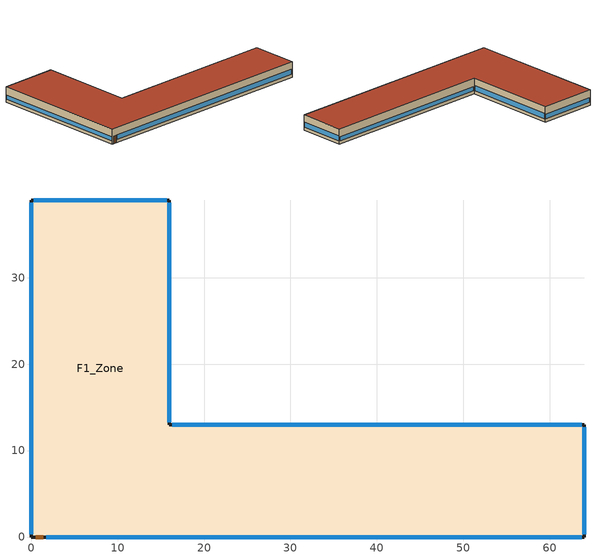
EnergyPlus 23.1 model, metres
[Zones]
F1_Zone
 floor ground (Slab): 0,39 16,39 16,13 64,13 64,0 0,0 z0
 wall outside (Exterior Wall): 0,0 64,0 64,13 16,13 16,39 0,39 0,0 z0:4.27
 window (Window): 1.71,0 63.7,0 z0.9:2.22; 64,0.3 64,12.7 z0.9:2.38; 63.7,13 16.3,13 z0.9:2.07; 16,13.3 16,38.7 z0.9:2.34; 15.7,39 0.3,39 z0.9:2.1; 0,38.7 0,0.3 z0.9:1.98
 door (Exterior Door): 0.5,0 1.41,0 z0:2.13
 roof outside (Roof): 0,0 64,0 64,13 16,13 16,39 0,39 z4.27
[Building]
V16-school-tucson: 0, Suburbs, 0.04, 0.4, FullExterior, 25, 6
[Site:Location]
Tucson AZ: 32.167, -110.883, -7, 824
[Site:GroundTemperature:BuildingSurface]
14.3, 14.8, 17.5, 19.5, 21.8, 24.3, 24.6, 24.1, 22.9, 20.9, 17.4, 15
[SizingPeriod:DesignDay]
Tucson-Davis-Monthan.AFB Ann Htg 99.6% Condns DB: 12, 21, WinterDesignDay, 0.1, 0, DefaultMultipliers, , Wetbulb, 0.1, , , , , 91810, 2.4, 140, No, No, No, ASHRAEClearSky, , , , , 0
Tucson-Davis-Monthan.AFB Ann Clg .4% Condns DB=>MWB: 6, 21, SummerDesignDay, 40.8, 16.9, DefaultMultipliers, , Wetbulb, 18.6, , , , 6, 91810, 4.6, 310, No, No, No, ASHRAETau2017, , , 0.357, 2.321
[Material]
Face brick 100mm: MediumRough, 0.1, 0.89, 1920, 790, 0.9, 0.6, 0.6
Carpet pad 12mm: MediumRough, 0.0127, 0.06, 288, 1380, 0.9, 0.6, 0.6
Cast concrete 200mm: MediumRough, 0.2, 1.73, 2243, 837, 0.9, 0.6, 0.6
Gypsum board 13mm: MediumRough, 0.0127, 0.16, 800, 1090, 0.9, 0.6, 0.6
Metal deck 1.5mm: MediumRough, 0.0015, 45, 7680, 418, 0.9, 0.6, 0.6
Mineral wool 100mm: MediumRough, 0.1, 0.036, 64, 840, 0.9, 0.6, 0.6
Polyiso board 100mm: MediumRough, 0.1, 0.024, 30, 1470, 0.9, 0.6, 0.6
Roof membrane 10mm: MediumRough, 0.0095, 0.16, 1121, 1460, 0.9, 0.6, 0.6
Door panel: MediumSmooth, 0.045, 0.15, 600, 1630, 0.9, 0.6, 0.6
[Construction]
Exterior Wall: Face brick 100mm, Mineral wool 100mm, Gypsum board 13mm
Roof: Roof membrane 10mm, Polyiso board 100mm, Metal deck 1.5mm
Slab: Cast concrete 200mm, Carpet pad 12mm
Window: Glazing
Exterior Door: Door panel
[WindowMaterial:SimpleGlazingSystem]
Glazing: 2.75, 0.28, 0.53
[Zone]
F1_Zone: 0, 0, 0, 0, 1, 1, autocalculate, autocalculate, autocalculate, , , Yes
[People]
F1_Zone People: F1_Zone, Occupancy Schedule, People, 272.81, , , 0.3, autocalculate, Activity Schedule
[Lights]
F1_Zone Lights: F1_Zone, Lighting Schedule, Watts/Area, , 8.21, , 0, 0.42, 0.18
[ElectricEquipment]
F1_Zone Equipment: F1_Zone, Equipment Schedule, Watts/Area, , 4.63, , 0, 0.5, 0
[ZoneInfiltration:DesignFlowRate]
F1_Zone Infiltration: F1_Zone, Always On, AirChanges/Hour, , , , 0.34, 1, 0, 0, 0
[HVACTemplate:Thermostat]
Thermostat: Heating Setpoint, , Cooling Setpoint
[HVACTemplate:Zone:PTAC]
F1_Zone: Thermostat, autosize, autosize, , , , Flow/Person, 0.00236, , , , , DrawThrough, 0.7, 75, 0.9, SingleSpeedDX, , autosize, autosize, 3.41, Electric, , autosize
[Schedule:Compact]
Occupancy Schedule: Fraction, Through: 12/31, For: Weekdays SummerDesignDay WinterDesignDay, Until: 07:00, 0, Until: 16:00, 0.95, Until: 24:00, 0, For: Saturday, Until: 24:00, 0, For: Sunday Holidays AllOtherDays, Until: 24:00, 0
Lighting Schedule: Fraction, Through: 12/31, For: Weekdays SummerDesignDay WinterDesignDay, Until: 07:00, 0.05, Until: 16:00, 0.9, Until: 24:00, 0.05, For: Saturday, Until: 24:00, 0.05, For: Sunday Holidays AllOtherDays, Until: 24:00, 0.05
Equipment Schedule: Fraction, Through: 12/31, For: Weekdays SummerDesignDay WinterDesignDay, Until: 07:00, 0.3, Until: 16:00, 0.9, Until: 24:00, 0.3, For: Saturday, Until: 24:00, 0.3, For: Sunday Holidays AllOtherDays, Until: 24:00, 0.3
Activity Schedule: Any Number, Through: 12/31, For: AllDays, Until: 24:00, 120
Always On: Fraction, Through: 12/31, For: AllDays, Until: 24:00, 1
Heating Setpoint: Temperature, Through: 12/31, For: Weekdays, Until: 05:00, 15.6, Until: 16:00, 21, Until: 24:00, 15.6, For: Saturday, Until: 24:00, 15.6, For: SummerDesignDay WinterDesignDay, Until: 24:00, 21, For: Sunday Holidays AllOtherDays, Until: 24:00, 15.6
Cooling Setpoint: Temperature, Through: 12/31, For: Weekdays, Until: 05:00, 29.4, Until: 16:00, 24, Until: 24:00, 29.4, For: Saturday, Until: 24:00, 29.4, For: SummerDesignDay WinterDesignDay, Until: 24:00, 24, For: Sunday Holidays AllOtherDays, Until: 24:00, 29.4
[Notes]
source: assumed (half the monthly mean air temperature plus 9 C)
